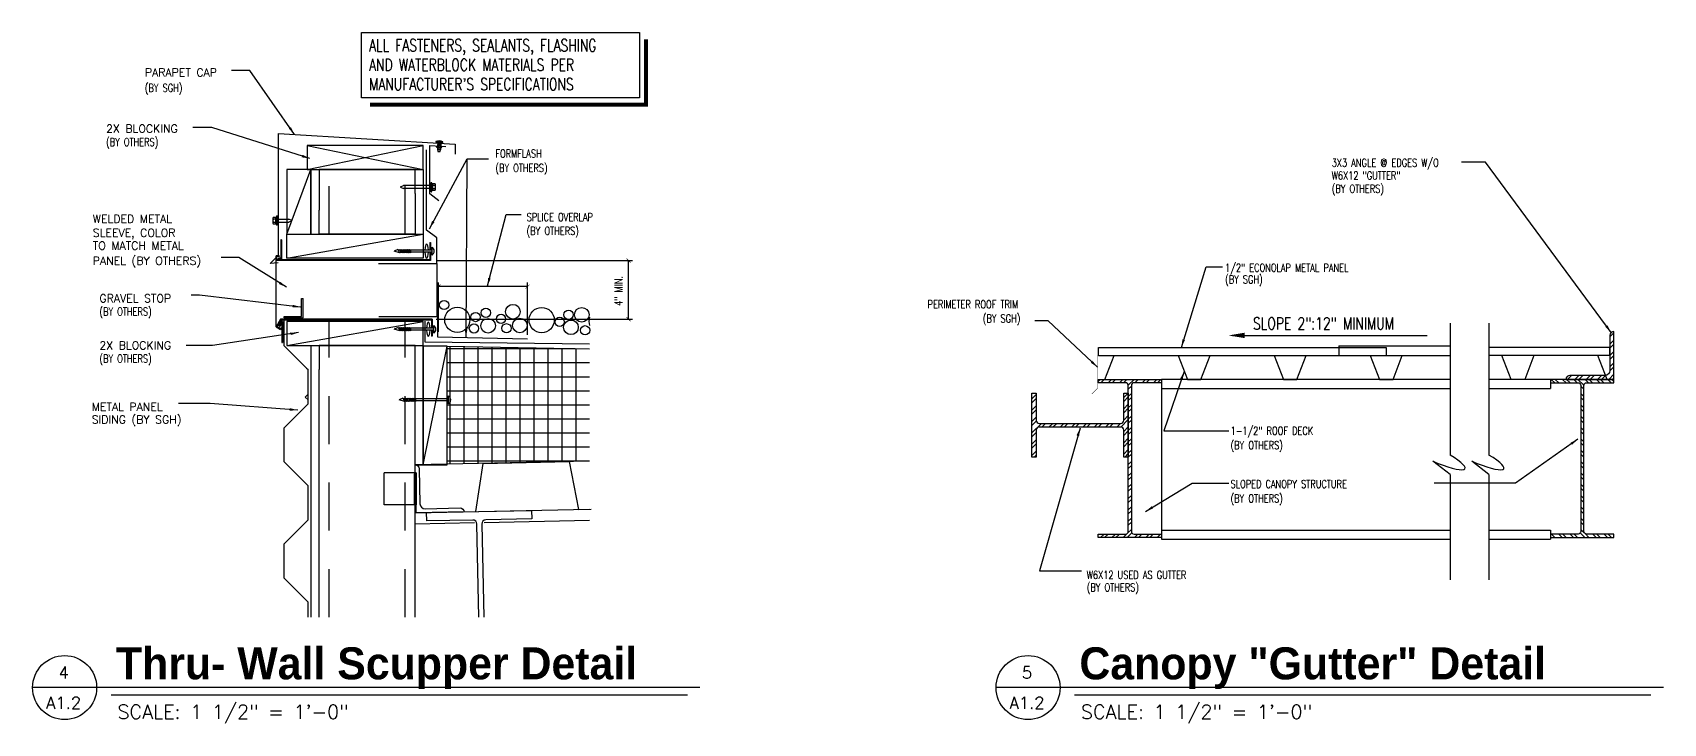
# Model space of a CAD drawing. Header units: inches. Extents: x 0 to 10293, y 0 to 4182.
# Drawn here: x 247 to 348.8, y 4083.4 to 4126.6 of the extents above; entities that cross this region are included whole.
import ezdxf
from ezdxf.enums import TextEntityAlignment as Align

# ---------------------------------------------------------------- set-up
doc = ezdxf.new("R2010")
doc.units = ezdxf.units.IN
doc.header["$LTSCALE"] = 48
doc.header["$MEASUREMENT"] = 0
doc.linetypes.add('HIDDEN2', pattern=[0.1875, 0.125, -0.0625])
doc.linetypes.add('HIDDEN3', pattern=[0.1125, 0.0625, -0.05])
doc.layers.add('FASTENER', color=1, linetype='Continuous')
doc.styles.add('Arch-Dim', font='romans.shx', dxfattribs={"width": 0.75})
doc.styles.add('BOLD', font='bold.shx', dxfattribs={"height": 18})
doc.styles.add('NOTATION', font='romans.shx', dxfattribs={"width": 0.75})
doc.styles.add('NOTES', font='simplex.shx')
doc.styles.add('SIMPLEX', font='SIMPLEX.SHX')
doc.dimstyles.new('Aec-Arch-I-96', dxfattribs={"dimscale": 96, "dimtxt": 0.09375, "dimasz": 0.0625, "dimexe": 0.0625, "dimexo": 0.0625, "dimgap": 0.03125, "dimtad": 1, "dimdec": 4, "dimzin": 3, "dimdsep": 46, "dimlunit": 4, "dimtxsty": 'Arch-Dim', "dimblk": 'ARCHTICK', "dimcen": 0.09375, "dimazin": 2, "dimtfac": 0.75, "dimtdec": 4, "dimtix": 1, "dimtmove": 2, "dimatfit": 2, "dimfxl": 0, "dimtolj": 1, "dimtzin": 0, "dimarcsym": 0})

# ---------------------------------------------------------------- blocks, each defined once
blk = doc.blocks.new('_ArchTick')
at = {"color": 0, "linetype": 'ByBlock', "const_width": 0.15}
blk.add_lwpolyline([(-0.5, -0.5), (0.5, 0.5)], dxfattribs=at)
blk = doc.blocks.new('STDTITLE')
at = {"color": 5}
blk.add_line((10.421, 0), (0, 0), dxfattribs=at)
at = {"color": 4}
blk.add_line((10.225, -0.12), (1.227, -0.12), dxfattribs=at)
at = {"color": 5}
blk.add_circle((0.5, 0), 0.5, dxfattribs=at)
at = {"color": 4, "flags": 12}
for tag, p, height, style in [('TITLE2', (1.302, 0.78), 0.5, 'BOLD'), ('TITLE1', (1.302, 0.128), 0.5, 'BOLD'), ('SCALE', (1.326, -0.486), 0.219, 'SIMPLEX')]:
    blk.add_attdef(tag, p, '', height=height, dxfattribs=dict(at, style=style))
at = {"color": 4, "style": 'SIMPLEX', "flags": 12}
for tag, p in [('INFORMATION3', (10.222, 0.791)), ('INFORMATION2', (10.222, 0.462)), ('INFORMATION1', (10.222, 0.133))]:
    blk.add_attdef(tag, text='', height=0.188, dxfattribs=at).set_placement(p, align=Align.RIGHT)
blk.add_attdef('DETNO', text='', height=0.188, dxfattribs=at).set_placement((0.484, 0.142), align=Align.CENTER)
blk.add_attdef('SHTNO', text='', height=0.188, dxfattribs=at).set_placement((0.484, -0.145), align=Align.TOP_CENTER)
blk = doc.blocks.new('*D177')
at = {"color": 0, "lineweight": -2}
for p, q in [((272.33, 4107.86), (272.33, 4110.94)), ((277.9, 4110.69), (272.33, 4110.69)), ((277.9, 4107.69), (277.9, 4110.94))]:
    blk.add_line(p, q, dxfattribs=at)
at = {"layer": 'Defpoints', "color": 0}
for p in [(272.33, 4110.69), (272.33, 4107.61), (277.9, 4107.44)]:
    blk.add_point(p, dxfattribs=at)
at = {"color": 0, "lineweight": -2, "xscale": 0.25, "yscale": 0.25, "zscale": 0.25, "rotation": 180}
blk.add_blockref('_ArchTick', (272.33, 4110.69), dxfattribs=at)
at = {"color": 0, "lineweight": -2, "xscale": 0.25, "yscale": 0.25, "zscale": 0.25}
blk.add_blockref('_ArchTick', (277.9, 4110.69), dxfattribs=at)
blk = doc.blocks.new('*D178')
at = {"color": 0, "lineweight": -2}
for p, q in [((272.2, 4112.32), (284.46, 4112.32)), ((284.21, 4108.65), (284.21, 4112.32)), ((272.2, 4108.65), (284.46, 4108.65))]:
    blk.add_line(p, q, dxfattribs=at)
at = {"layer": 'Defpoints', "color": 0}
for p in [(271.95, 4112.32), (284.21, 4112.32), (271.95, 4108.65)]:
    blk.add_point(p, dxfattribs=at)
at = {"color": 0, "lineweight": -2, "xscale": 0.25, "yscale": 0.25, "zscale": 0.25}
for p, rotation in [((284.21, 4112.32), 90), ((284.21, 4108.65), 270)]:
    blk.add_blockref('_ArchTick', p, dxfattribs=dict(at, rotation=rotation))
at = {"color": 0, "insert": (283.59, 4110.42), "char_height": 0.5, "attachment_point": 5, "rotation": 90, "style": 'Arch-Dim'}
blk.add_mtext('\\A1;4" MIN.', dxfattribs=at)
blk = doc.blocks.new('BTR-2')
at = {"layer": 'FASTENER'}
for p, q in [((-0.22, 0.03), (0.22, 0.03)), ((-0.19, 0), (0.19, 0)), ((-0.1, 0), (-0.1, -0.25)), ((-0.13, -0.25), (-0.03, -0.25)), ((-0.1, -0.33), (-0.1, -0.38)), ((-0.1, -0.4), (-0.1, -0.46)), ((-0.1, -0.43), (0.1, -0.43)), ((-0.1, -0.46), (-0.07, -0.57)), ((-0.1, -0.46), (0.1, -0.46)), ((-0.07, -0.57), (0.07, -0.57)), ((-0.02, -0.07), (0.02, -0.07)), ((-0.02, -0.07), (-0.02, -0.24)), ((-0.02, -0.34), (-0.02, -0.35)), ((-0.02, -0.35), (0.02, -0.35)), ((0.02, -0.07), (0.02, -0.24)), ((0.02, -0.34), (0.02, -0.35)), ((0.13, -0.25), (0.03, -0.25)), ((0.07, -0.57), (0.1, -0.46)), ((0.1, 0), (0.1, -0.25)), ((0.1, -0.33), (0.1, -0.38)), ((0.1, -0.4), (0.1, -0.46))]:
    blk.add_line(p, q, dxfattribs=at)
for centre, radius, start, end in [((0, -0.38), 0.466, 61.6234, 118.3766), ((-0.19, 0.03), 0.032, 180, 270), ((0.19, 0.03), 0.032, 270, 0), ((-0.13, -0.29), 0.0401, 90, 270), ((-0.13, -0.29), 0.0081, 90, 270), ((-0.09, -0.35), 0.0781, 71.776, 124.6303), ((-0.09, -0.23), 0.0781, 235.3697, 288.224), ((-0.11, -0.23), 0.101, 258.4635, 287.9648), ((-0.1, -0.39), 0.008, 270, 90), ((-0.06, -0.45), 0.125, 75.026, 98.4535), ((-0.06, -0.23), 0.0438, 259.8594, 341.1575), ((-0.06, -0.35), 0.0438, 18.8425, 100.1406), ((-0.03, -0.23), 0.0162, 270, 360), ((-0.03, -0.35), 0.0162, 0, 90), ((0.03, -0.23), 0.0162, 180, 270), ((0.06, -0.23), 0.0438, 198.8425, 280.1406), ((0.06, -0.35), 0.0438, 79.8594, 161.1575), ((0.03, -0.35), 0.0162, 90, 180), ((0.06, -0.45), 0.125, 81.5465, 104.974), ((0.09, -0.35), 0.0781, 55.3697, 108.224), ((0.09, -0.23), 0.0781, 251.776, 304.6303), ((0.11, -0.23), 0.101, 252.0352, 281.5365), ((0.1, -0.39), 0.008, 90, 270), ((0.13, -0.29), 0.0401, 270, 90), ((0.13, -0.29), 0.0081, 270, 90)]:
    blk.add_arc(centre, radius, start, end, dxfattribs=at)

msp = doc.modelspace()

# ---------------------------------------------------------------- hatches: boundary and pattern name
h = msp.add_hatch()
h.set_pattern_fill('ANSI37', color=256, scale=7, angle=45, style=0)
h.set_pattern_definition([(90, (230.1813, 4056.9425), (-0.875, 2e-16), []), (180, (230.1813, 4056.9425), (-2e-16, -0.875), [])])
h.paths.add_polyline_path([(281.77407, 4106.79944), (272.87632, 4106.9828), (272.87632, 4099.60409), (281.77407, 4099.78892)])

# ---------------------------------------------------------------- linework, layer by layer
for p, q in [((262.34957, 4120.25528), (273.37632, 4119.5859)), ((262.34957, 4112.66032), (262.34957, 4120.25528)), ((264.12632, 4119.51285), (271.37632, 4118.01285)), ((264.12632, 4118.01285), (271.37632, 4119.51285)), ((264.12632, 4119.51285), (264.12632, 4118.01285)), ((271.37632, 4119.51285), (264.12632, 4119.51285)), ((271.37632, 4118.01285), (271.37632, 4119.51285)), ((271.78577, 4119.51285), (272.78577, 4119.45215)), ((271.78577, 4116.49385), (271.78577, 4119.51285)), ((273.37632, 4119.5859), (273.37632, 4118.95512)), ((264.35778, 4118.01285), (262.85778, 4118.01285)), ((262.85778, 4118.01285), (262.85778, 4113.95854)), ((262.85778, 4113.95854), (264.35778, 4118.01285)), ((264.12632, 4118.01285), (271.37632, 4118.01285)), ((264.35778, 4113.95854), (264.35778, 4118.01285)), ((264.37632, 4113.95854), (264.37632, 4118.02582)), ((271.37632, 4118.01285), (271.37632, 4113.95854)), ((264.87632, 4116.51285), (264.87632, 4115.45854)), ((270.87632, 4116.51285), (270.87632, 4115.45854)), ((272.36361, 4116.04988), (271.78577, 4116.49385)), ((262.52725, 4113.60871), (262.48139, 4113.60871)), ((262.85778, 4113.95854), (264.35778, 4113.95854)), ((262.85778, 4112.45854), (262.85778, 4113.95854)), ((262.85778, 4112.45854), (271.37632, 4113.95854)), ((262.85778, 4113.95854), (271.37632, 4113.95854)), ((271.37632, 4113.95854), (271.37632, 4112.45854)), ((271.79671, 4113.4572), (271.84257, 4113.4572)), ((261.81924, 4112.12999), (262.34957, 4112.66032)), ((262.19801, 4108.17727), (262.19801, 4112.61006)), ((262.24386, 4112.36683), (262.24386, 4112.5642)), ((262.33558, 4112.42663), (262.33558, 4112.47249)), ((271.37632, 4112.45854), (262.85778, 4112.45854)), ((269.80691, 4113.00875), (269.91082, 4112.8065)), ((269.89106, 4113.00875), (269.99497, 4112.8065)), ((269.9752, 4113.00875), (270.07911, 4112.8065)), ((270.05935, 4113.00875), (270.16326, 4112.8065)), ((270.14349, 4113.00875), (270.24741, 4112.8065)), ((270.22764, 4113.00875), (270.33155, 4112.8065)), ((270.31179, 4113.00875), (270.4157, 4112.8065)), ((270.39593, 4113.00875), (270.49984, 4112.8065)), ((270.48008, 4113.00875), (270.58399, 4112.8065)), ((270.56422, 4113.00875), (270.58399, 4112.97506)), ((270.58399, 4112.97506), (270.58399, 4112.8065)), ((271.93358, 4112.97506), (270.58399, 4112.97506)), ((271.93358, 4112.84019), (270.58399, 4112.84019)), ((262.31734, 4112.17357), (261.81924, 4112.12999)), ((272.24207, 4112.13795), (272.24207, 4108.83188)), ((262.59795, 4108.51543), (262.55209, 4108.51543)), ((271.37632, 4108.51543), (262.85778, 4108.51543)), ((262.85778, 4108.51543), (262.85778, 4107.01543)), ((262.85778, 4107.01543), (271.37632, 4108.51543)), ((271.37632, 4107.01543), (271.37632, 4108.51543)), ((271.90219, 4108.60714), (271.90219, 4108.09827)), ((271.94805, 4108.653), (271.94805, 4108.09827)), ((335.52194, 4108.40727), (335.52194, 4100.17341)), ((337.95222, 4108.40727), (337.95222, 4100.17341)), ((262.19801, 4108.17727), (262.476, 4108.01677)), ((262.26065, 4108.19405), (262.45921, 4108.07941)), ((262.38593, 4108.22762), (262.42564, 4108.20469)), ((262.48723, 4108.12794), (262.52694, 4108.10501)), ((269.81107, 4108.13196), (269.91498, 4107.92971)), ((269.89522, 4108.13196), (269.99913, 4107.92971)), ((269.97936, 4108.13196), (270.08327, 4107.92971)), ((270.06351, 4108.13196), (270.16742, 4107.92971)), ((270.14765, 4108.13196), (270.25156, 4107.92971)), ((270.2318, 4108.13196), (270.33571, 4107.92971)), ((270.31594, 4108.13196), (270.41986, 4107.92971)), ((270.40009, 4108.13196), (270.504, 4107.92971)), ((270.48424, 4108.13196), (270.58815, 4107.92971)), ((270.56838, 4108.13196), (270.58815, 4108.09827)), ((270.58815, 4108.09827), (270.58815, 4107.92971)), ((272.03976, 4108.09827), (270.58815, 4108.09827)), ((272.03976, 4107.9634), (270.58815, 4107.9634)), ((271.90219, 4107.9634), (271.90219, 4107.58917)), ((271.94805, 4107.58917), (271.90219, 4107.58917)), ((271.94805, 4107.9634), (271.94805, 4107.58917)), ((345.51381, 4107.55091), (345.76381, 4107.80091)), ((345.51381, 4107.09381), (345.76381, 4107.34381)), ((262.55209, 4107.2086), (262.59795, 4107.2086)), ((262.85778, 4107.01543), (271.37632, 4107.01543)), ((264.37632, 4090.05701), (264.37632, 4107.01543)), ((271.37632, 4099.56126), (271.37632, 4107.01543)), ((271.37632, 4106.9828), (271.37632, 4099.57294)), ((272.87632, 4106.9828), (271.37632, 4106.9828)), ((271.37632, 4099.57294), (272.87632, 4106.9828)), ((272.87632, 4099.57294), (272.87632, 4106.9828)), ((272.87632, 4106.9828), (281.77407, 4106.79944)), ((313.56164, 4106.89662), (328.58343, 4106.89662)), ((313.56164, 4106.39662), (313.56164, 4106.89662)), ((313.56164, 4106.39662), (335.52194, 4106.39662)), ((328.58343, 4106.9934), (328.58343, 4106.39662)), ((328.58343, 4106.9934), (335.52194, 4106.9934)), ((345.51381, 4106.89662), (337.95222, 4106.89662)), ((345.51381, 4106.39662), (337.95222, 4106.39662)), ((345.51381, 4106.84381), (345.76381, 4107.09381)), ((345.51381, 4106.39662), (345.51381, 4106.89662)), ((345.51381, 4106.3867), (345.76381, 4106.6367)), ((345.51381, 4106.1367), (345.76381, 4106.3867)), ((264.87632, 4090.05701), (264.87632, 4105.51543)), ((270.87632, 4090.05701), (270.87632, 4105.51543)), ((345.43794, 4104.89662), (345.76381, 4105.22249)), ((345.51226, 4105.42805), (345.76381, 4105.67959)), ((345.51381, 4105.67959), (345.76381, 4105.92959)), ((313.54014, 4104.76746), (313.6693, 4104.89662)), ((313.7093, 4104.68662), (313.9193, 4104.89662)), ((314.16641, 4104.68662), (314.37641, 4104.89662)), ((314.41641, 4104.68662), (314.62641, 4104.89662)), ((314.87351, 4104.68662), (315.08351, 4104.89662)), ((315.12351, 4104.68662), (315.33351, 4104.89662)), ((315.42482, 4104.53081), (315.79062, 4104.89662)), ((315.42514, 4104.28114), (315.61514, 4104.47114)), ((315.83062, 4104.68662), (316.04062, 4104.89662)), ((316.28773, 4104.68662), (316.49773, 4104.89662)), ((316.53773, 4104.68662), (316.74773, 4104.89662)), ((316.99484, 4104.68662), (317.20484, 4104.89662)), ((317.24484, 4104.68662), (317.45484, 4104.89662)), ((317.50014, 4104.89662), (317.50014, 4104.33662)), ((335.52194, 4104.89662), (317.50014, 4104.89662)), ((317.50014, 4104.33662), (335.52194, 4104.33662)), ((317.50014, 4104.33662), (317.50466, 4095.47662)), ((341.80381, 4104.89662), (337.95222, 4104.89662)), ((337.95222, 4104.33662), (341.80381, 4104.33662)), ((341.80381, 4104.68662), (341.80381, 4104.33662)), ((342.05912, 4104.68662), (341.84912, 4104.89662)), ((342.30912, 4104.68662), (342.09912, 4104.89662)), ((342.76622, 4104.68662), (342.55622, 4104.89662)), ((343.01622, 4104.68662), (342.80622, 4104.89662)), ((342.85951, 4104.89662), (343.10951, 4105.14662)), ((343.47333, 4104.68662), (343.26333, 4104.89662)), ((343.31662, 4104.89662), (343.56662, 4105.14662)), ((343.87914, 4104.53081), (343.51333, 4104.89662)), ((343.56662, 4104.89662), (343.81662, 4105.14662)), ((343.87881, 4104.28114), (343.68881, 4104.47114)), ((344.18044, 4104.68662), (343.97044, 4104.89662)), ((344.02372, 4104.89662), (344.27372, 4105.14662)), ((344.43044, 4104.68662), (344.22044, 4104.89662)), ((344.27372, 4104.89662), (344.52372, 4105.14662)), ((344.88754, 4104.68662), (344.67754, 4104.89662)), ((344.73083, 4104.89662), (344.98083, 4105.14662)), ((345.13754, 4104.68662), (344.92754, 4104.89662)), ((344.98083, 4104.89662), (345.23238, 4105.14817)), ((345.59465, 4104.68662), (345.38465, 4104.89662)), ((345.76381, 4104.76746), (345.63465, 4104.89662)), ((345.68794, 4104.89662), (345.76381, 4104.97249)), ((270.11679, 4103.72152), (270.22071, 4103.51927)), ((270.20094, 4103.72152), (270.30485, 4103.51927)), ((270.28509, 4103.72152), (270.389, 4103.51927)), ((270.36923, 4103.72152), (270.47314, 4103.51927)), ((270.45338, 4103.72152), (270.55729, 4103.51927)), ((270.53752, 4103.72152), (270.64144, 4103.51927)), ((270.62167, 4103.72152), (270.72558, 4103.51927)), ((270.70582, 4103.72152), (270.80973, 4103.51927)), ((270.78996, 4103.72152), (270.89387, 4103.51927)), ((270.87411, 4103.72152), (270.89387, 4103.68782)), ((272.96803, 4103.68782), (270.89387, 4103.68782)), ((270.89387, 4103.68782), (270.89387, 4103.51927)), ((272.96803, 4103.55296), (270.89387, 4103.55296)), ((309.39514, 4103.67674), (309.67514, 4103.95674)), ((309.39514, 4103.42674), (309.67514, 4103.70674)), ((309.39514, 4102.96964), (309.67514, 4103.24964)), ((315.14514, 4103.76989), (315.41437, 4104.03912)), ((315.14514, 4103.51989), (315.42514, 4103.79989)), ((315.14514, 4103.06278), (315.42514, 4103.34278)), ((315.42514, 4103.82403), (315.61514, 4104.01403)), ((315.42514, 4103.57403), (315.61514, 4103.76403)), ((315.42514, 4103.11693), (315.61514, 4103.30693)), ((343.87881, 4103.82403), (343.68881, 4104.01403)), ((343.87881, 4103.57403), (343.68881, 4103.76403)), ((343.87881, 4103.11693), (343.68881, 4103.30693)), ((309.39514, 4102.71964), (309.67514, 4102.99964)), ((309.39514, 4102.26253), (309.67514, 4102.54253)), ((309.39514, 4102.01253), (309.68284, 4102.30023)), ((309.39514, 4101.55542), (309.99384, 4102.15412)), ((310.01384, 4101.92412), (310.24384, 4102.15412)), ((310.47094, 4101.92412), (310.70094, 4102.15412)), ((310.72094, 4101.92412), (310.95094, 4102.15412)), ((311.17805, 4101.92412), (311.40805, 4102.15412)), ((311.42805, 4101.92412), (311.65805, 4102.15412)), ((311.88516, 4101.92412), (312.11516, 4102.15412)), ((312.13516, 4101.92412), (312.36516, 4102.15412)), ((312.59226, 4101.92412), (312.82226, 4102.15412)), ((312.84226, 4101.92412), (313.07226, 4102.15412)), ((313.29937, 4101.92412), (313.52937, 4102.15412)), ((313.54937, 4101.92412), (313.77937, 4102.15412)), ((314.00648, 4101.92412), (314.23648, 4102.15412)), ((314.25648, 4101.92412), (314.48648, 4102.15412)), ((314.71359, 4101.92412), (314.94359, 4102.15412)), ((314.9627, 4101.92324), (315.42514, 4102.38568)), ((315.14514, 4102.81278), (315.42514, 4103.09278)), ((315.14514, 4102.35568), (315.42514, 4102.63568)), ((315.42514, 4102.86693), (315.61514, 4103.05693)), ((315.42514, 4102.40982), (315.61514, 4102.59982)), ((315.42514, 4102.15982), (315.61514, 4102.34982)), ((343.87881, 4102.86693), (343.68881, 4103.05693)), ((343.87881, 4102.40982), (343.68881, 4102.59982)), ((343.87881, 4102.15982), (343.68881, 4102.34982)), ((309.39514, 4101.30542), (309.67514, 4101.58542)), ((309.39514, 4100.84832), (309.67514, 4101.12832)), ((315.14514, 4101.64857), (315.42514, 4101.92857)), ((315.14514, 4101.39857), (315.42514, 4101.67857)), ((315.14514, 4100.94146), (315.42514, 4101.22146)), ((315.42514, 4101.70271), (315.61514, 4101.89271)), ((315.42514, 4101.45271), (315.61514, 4101.64271)), ((315.42514, 4100.99561), (315.61514, 4101.18561)), ((343.87881, 4101.70271), (343.68881, 4101.89271)), ((343.87881, 4101.45271), (343.68881, 4101.64271)), ((343.87881, 4100.99561), (343.68881, 4101.18561)), ((309.39514, 4100.59832), (309.67514, 4100.87832)), ((309.39514, 4100.14121), (309.67514, 4100.42121)), ((309.54305, 4100.03912), (309.67514, 4100.17121)), ((315.14514, 4100.69146), (315.42514, 4100.97146)), ((315.14514, 4100.23436), (315.42514, 4100.51436)), ((315.19991, 4100.03912), (315.42514, 4100.26436)), ((315.42514, 4100.74561), (315.61514, 4100.93561)), ((315.42514, 4100.2885), (315.61514, 4100.4785)), ((315.42514, 4100.0385), (315.61514, 4100.2285)), ((343.87881, 4100.74561), (343.68881, 4100.93561)), ((343.87881, 4100.2885), (343.68881, 4100.4785)), ((343.87881, 4100.0385), (343.68881, 4100.2285)), ((281.77407, 4099.78892), (270.87632, 4099.56255)), ((270.87632, 4099.56126), (271.37632, 4099.56126)), ((271.37632, 4099.57294), (272.87632, 4099.57294)), ((315.42514, 4099.58139), (315.61514, 4099.77139)), ((315.42514, 4099.33139), (315.61514, 4099.52139)), ((335.52194, 4098.96884), (334.44997, 4099.79071)), ((337.95222, 4098.96884), (336.88025, 4099.79071)), ((343.87881, 4099.58139), (343.68881, 4099.77139)), ((343.87881, 4099.33139), (343.68881, 4099.52139)), ((268.93862, 4097.06158), (268.93862, 4099.06158)), ((270.93862, 4099.06158), (268.93862, 4099.06158)), ((270.81362, 4098.93658), (270.81362, 4097.18658)), ((270.93862, 4099.06158), (270.93862, 4097.06158)), ((270.93862, 4099.06158), (270.93862, 4099.06158)), ((315.42514, 4098.87429), (315.61514, 4099.06429)), ((315.42514, 4098.62429), (315.61514, 4098.81429)), ((315.42514, 4098.16718), (315.61514, 4098.35718)), ((315.42514, 4097.91718), (315.61514, 4098.10718)), ((335.52194, 4098.96884), (335.52194, 4092.37857)), ((337.95222, 4098.96884), (337.95222, 4092.37857)), ((343.87881, 4098.87429), (343.68881, 4099.06429)), ((343.87881, 4098.62429), (343.68881, 4098.81429)), ((343.87881, 4098.16718), (343.68881, 4098.35718)), ((343.87881, 4097.91718), (343.68881, 4098.10718)), ((270.93862, 4097.06158), (268.93862, 4097.06158)), ((270.93862, 4097.06158), (270.93862, 4097.06158)), ((315.42514, 4097.46007), (315.61514, 4097.65007)), ((315.42514, 4097.21007), (315.61514, 4097.40007)), ((343.87881, 4097.46007), (343.68881, 4097.65007)), ((343.87881, 4097.21007), (343.68881, 4097.40007)), ((270.87632, 4096.5619), (281.77407, 4096.78828)), ((275.19184, 4095.9714), (281.77407, 4096.10813)), ((315.42514, 4096.75297), (315.61514, 4096.94297)), ((315.42514, 4096.50297), (315.61514, 4096.69297)), ((315.42514, 4096.04586), (315.61514, 4096.23586)), ((343.87881, 4096.75297), (343.68881, 4096.94297)), ((343.87881, 4096.50297), (343.68881, 4096.69297)), ((343.87881, 4096.04586), (343.68881, 4096.23586)), ((270.87632, 4095.88176), (274.58779, 4095.95885)), ((313.6988, 4095.02662), (313.9088, 4095.23662)), ((313.9488, 4095.02662), (314.1588, 4095.23662)), ((314.4059, 4095.02662), (314.6159, 4095.23662)), ((314.6559, 4095.02662), (314.8659, 4095.23662)), ((315.11301, 4095.02662), (315.35057, 4095.26418)), ((315.36301, 4095.02662), (315.64467, 4095.30828)), ((315.39758, 4095.31119), (315.61514, 4095.52875)), ((315.42514, 4095.79586), (315.61514, 4095.98586)), ((315.82012, 4095.02662), (316.03012, 4095.23662)), ((316.07012, 4095.02662), (316.28012, 4095.23662)), ((316.52722, 4095.02662), (316.73722, 4095.23662)), ((316.77722, 4095.02662), (316.98722, 4095.23662)), ((317.23433, 4095.02662), (317.44433, 4095.23662)), ((317.48433, 4095.02662), (317.50014, 4095.04243)), ((317.50466, 4095.47662), (335.52194, 4095.47662)), ((317.50466, 4095.47662), (317.50466, 4094.91662)), ((337.95222, 4095.47662), (341.80381, 4095.47662)), ((341.80381, 4095.47662), (341.80381, 4094.91662)), ((341.81962, 4095.02662), (341.80381, 4095.04243)), ((342.06962, 4095.02662), (341.85962, 4095.23662)), ((342.52673, 4095.02662), (342.31673, 4095.23662)), ((342.77673, 4095.02662), (342.56673, 4095.23662)), ((343.23383, 4095.02662), (343.02383, 4095.23662)), ((343.48383, 4095.02662), (343.27383, 4095.23662)), ((343.94094, 4095.02662), (343.65928, 4095.30828)), ((343.87881, 4095.79586), (343.68881, 4095.98586)), ((343.90637, 4095.31119), (343.68881, 4095.52875)), ((344.19094, 4095.02662), (343.95338, 4095.26418)), ((344.64805, 4095.02662), (344.43805, 4095.23662)), ((344.89805, 4095.02662), (344.68805, 4095.23662)), ((345.35515, 4095.02662), (345.14515, 4095.23662)), ((345.60515, 4095.02662), (345.39515, 4095.23662)), ((317.50466, 4094.91662), (335.52194, 4094.91662)), ((337.95222, 4094.91662), (341.80381, 4094.91662))]:
    msp.add_line(p, q)
at = {"linetype": 'HIDDEN3'}
for p, q in [((265.50132, 4113.95854), (265.50132, 4118.02582)), ((270.25132, 4113.95854), (270.25132, 4118.02582)), ((265.50132, 4090.05701), (265.50132, 4108.51543)), ((270.25132, 4090.05701), (270.25132, 4108.51543)), ((328.58343, 4106.89662), (331.53424, 4106.89662)), ((331.53424, 4106.89662), (331.53424, 4106.39662))]:
    msp.add_line(p, q, dxfattribs=at)
at = {"linetype": 'HIDDEN2'}
for p, q in [((269.96355, 4116.92372), (270.15114, 4117.00147)), ((269.96355, 4116.89416), (270.15113, 4116.81647)), ((271.86893, 4116.81647), (270.15113, 4116.81647)), ((271.86893, 4117.00147), (270.15114, 4117.00147)), ((271.86893, 4116.63279), (271.86893, 4117.1851)), ((271.86893, 4117.1851), (271.88512, 4117.1851)), ((271.86893, 4116.63279), (271.88512, 4116.63279)), ((271.88512, 4117.20429), (271.90555, 4117.20429)), ((271.95362, 4117.11344), (271.95362, 4116.70444)), ((272.11538, 4117.11344), (271.95362, 4117.11344)), ((272.11538, 4117.01119), (271.95362, 4117.01119)), ((272.11538, 4116.80669), (271.95362, 4116.80669)), ((272.11538, 4116.70444), (271.95362, 4116.70444)), ((272.14362, 4116.75557), (272.14362, 4117.06232)), ((261.99327, 4114.96818), (261.99327, 4114.66143)), ((262.0215, 4115.0193), (262.18327, 4115.0193)), ((262.0215, 4114.91705), (262.18327, 4114.91705)), ((262.0215, 4114.71255), (262.18327, 4114.71255)), ((262.0215, 4114.6103), (262.18327, 4114.6103)), ((262.18327, 4114.6103), (262.18327, 4115.0193)), ((262.25177, 4115.11008), (262.23133, 4115.11008)), ((262.23133, 4115.11008), (262.23133, 4114.51946)), ((262.25177, 4114.51946), (262.23133, 4114.51946)), ((262.25177, 4115.11008), (262.25177, 4114.51946)), ((262.26796, 4115.09096), (262.25177, 4115.09096)), ((262.26796, 4114.53865), (262.25177, 4114.53865)), ((262.26796, 4115.09096), (262.26796, 4114.53865)), ((262.26796, 4114.90727), (262.98575, 4114.90727)), ((262.26796, 4114.72227), (262.98574, 4114.72227)), ((263.17333, 4114.80002), (262.98574, 4114.72227)), ((263.17333, 4114.82958), (262.98575, 4114.90727))]:
    msp.add_line(p, q, dxfattribs=at)
at = {"linetype": 'Continuous'}
for p, q in [((271.88512, 4116.61366), (271.88512, 4117.20429)), ((271.88512, 4116.61366), (271.90555, 4116.61366)), ((271.90555, 4116.61366), (271.90555, 4117.20429)), ((262.48139, 4113.60871), (262.48139, 4112.47249)), ((262.52725, 4113.60871), (262.52725, 4112.42663)), ((271.79671, 4113.4572), (271.79671, 4112.97506)), ((271.84257, 4113.4572), (271.84257, 4112.97506)), ((262.38968, 4112.61006), (262.19801, 4112.61006)), ((271.84257, 4112.32097), (262.19801, 4112.32097)), ((262.38968, 4112.5642), (262.24386, 4112.5642)), ((271.79671, 4112.36683), (262.24386, 4112.36683)), ((262.48139, 4112.47249), (262.33558, 4112.47249)), ((262.52725, 4112.42663), (262.33558, 4112.42663)), ((262.38968, 4112.61006), (262.38968, 4112.5642)), ((269.80691, 4113.00875), (269.57096, 4112.90763)), ((269.91082, 4112.8065), (269.57096, 4112.90763)), ((271.79671, 4112.84019), (271.79671, 4112.36683)), ((271.84257, 4112.84019), (271.84257, 4112.32097)), ((271.93358, 4112.66527), (271.93358, 4113.14998)), ((263.78719, 4109.94752), (263.89186, 4109.94752)), ((263.78719, 4108.83184), (263.78719, 4109.94752)), ((263.89186, 4108.74471), (263.89186, 4109.94752)), ((262.47267, 4108.653), (262.19801, 4108.17727)), ((262.49914, 4108.60714), (262.26065, 4108.19405)), ((262.55209, 4108.51543), (262.38593, 4108.22762)), ((262.55209, 4108.42372), (262.42564, 4108.20469)), ((271.94805, 4108.653), (262.47267, 4108.653)), ((271.90219, 4108.60714), (262.49914, 4108.60714)), ((262.55209, 4108.42372), (262.55209, 4107.2086)), ((262.59795, 4108.51543), (262.59795, 4107.2086)), ((262.68966, 4108.83184), (263.78719, 4108.83184)), ((262.68966, 4108.74471), (262.68966, 4108.83184)), ((262.68966, 4108.74471), (263.89186, 4108.74471)), ((272.03976, 4107.78848), (272.03976, 4108.27319)), ((262.48723, 4108.12794), (262.45921, 4108.07941)), ((262.52694, 4108.10501), (262.476, 4108.01677)), ((269.81107, 4108.13196), (269.57511, 4108.03084)), ((269.91498, 4107.92971), (269.57511, 4108.03084)), ((270.11679, 4103.72152), (269.88084, 4103.62039)), ((270.22071, 4103.51927), (269.88084, 4103.62039)), ((272.96803, 4103.37804), (272.96803, 4103.86275))]:
    msp.add_line(p, q, dxfattribs=at)
for points in [[(268.59201, 4112.13795), (272.24207, 4112.13795), (272.24207, 4113.74058), (271.58802, 4114.22558), (271.58802, 4119.24435)], [(270.87632, 4115.45854), (270.87632, 4113.95854), (264.87632, 4113.95854), (264.87632, 4115.45854)], [(268.62024, 4108.83188), (272.2755, 4108.83188), (272.2755, 4107.55081), (277.89616, 4107.44066)], [(271.48165, 4108.5326), (271.48165, 4107.23824), (281.77407, 4107.11355)], [(321.93953, 4107.64386), (328.93115, 4107.64386), (334.0935, 4107.64386)], [(339.76381, 4104.89662), (339.34116, 4104.89662), (338.76381, 4106.39662), (337.95222, 4106.39662)], [(345.76381, 4104.89662), (345.34116, 4104.89662), (344.76381, 4106.39662), (340.76381, 4106.39662), (340.18646, 4104.89662), (339.76381, 4104.89662)]]:
    msp.add_lwpolyline(points)
at = {"flags": 128}
for points in [[(270.87632, 4116.51285), (270.87632, 4118.01285), (264.87632, 4118.01285), (264.87632, 4116.51285)], [(264.18882, 4103.61904), (264.01204, 4103.79582), (264.18882, 4103.9726), (264.18882, 4105.49404), (262.68882, 4106.99404), (262.68882, 4108.05654), (262.68882, 4108.60714)], [(270.87632, 4105.51543), (270.87632, 4107.01543), (264.87632, 4107.01543), (264.87632, 4105.51543)], [(313.54014, 4104.89662), (313.96279, 4104.89662), (314.54014, 4106.39662), (318.54014, 4106.39662), (319.11749, 4104.89662), (319.54014, 4104.89662)], [(319.54014, 4104.89662), (319.96279, 4104.89662), (320.54014, 4106.39662), (324.54014, 4106.39662), (325.11749, 4104.89662), (325.54014, 4104.89662)], [(325.54014, 4104.89662), (325.96279, 4104.89662), (326.54014, 4106.39662), (330.54014, 4106.39662), (331.11749, 4104.89662), (331.54014, 4104.89662)], [(331.54014, 4104.89662), (331.96279, 4104.89662), (332.54014, 4106.39662), (335.52194, 4106.39662)], [(264.18882, 4090.05701), (264.18882, 4090.99404), (262.68882, 4092.49404), (262.68882, 4093.55654), (262.68882, 4094.61904), (264.18882, 4096.11904), (264.18882, 4098.24404), (262.68882, 4099.74404), (262.68882, 4100.80654), (262.68882, 4101.86904), (264.18882, 4103.36904), (264.18882, 4105.49404), (264.10043, 4105.58243)], [(273.87567, 4096.62421), (274.65902, 4096.64048), (275.12559, 4099.65082), (280.49943, 4099.76244), (281.0906, 4096.77408), (281.87395, 4096.79035)]]:
    msp.add_lwpolyline(points, dxfattribs=at)
at = {"linetype": 'Continuous'}
for points in [[(345.76381, 4107.89662), (345.76381, 4107.89662, 0.414213562), (345.51381, 4107.64662), (345.51381, 4105.45912, -0.414213562), (345.20131, 4105.14662), (343.01381, 4105.14662, 0.414213562), (342.76381, 4104.89662), (345.76381, 4104.89662), (345.76381, 4107.89662)], [(345.76381, 4104.89662), (341.80381, 4104.89662), (341.80381, 4104.68662), (343.52256, 4104.68662, -0.414213562), (343.68881, 4104.52037), (343.68881, 4095.40287, -0.414213562), (343.52256, 4095.23662), (341.80381, 4095.23662), (341.80381, 4095.02662), (345.76381, 4095.02662), (345.76381, 4095.23662), (344.04506, 4095.23662, -0.414213562), (343.87881, 4095.40287), (343.87881, 4104.52037, -0.414213562), (344.04506, 4104.68662), (345.76381, 4104.68662), (345.76381, 4104.89662)]]:
    msp.add_lwpolyline(points, format="xyb", close=True, dxfattribs=at)
at = {"const_width": 0.03125}
msp.add_lwpolyline([(314.56164, 4106.36537), (313.49914, 4106.36537), (313.49914, 4104.33662), (313.14559, 4103.98306)], dxfattribs=at)
at = {"linetype": 'Continuous', "flags": 128}
for points in [[(313.54014, 4104.89662), (317.50014, 4104.89662), (317.50014, 4104.68662), (315.78139, 4104.68662, 0.414213562), (315.61514, 4104.52037), (315.61514, 4095.40287, 0.414213562), (315.78139, 4095.23662), (317.50014, 4095.23662), (317.50014, 4095.02662), (313.54014, 4095.02662), (313.54014, 4095.23662), (315.25889, 4095.23662, 0.414213562), (315.42514, 4095.40287), (315.42514, 4104.52037, 0.414213562), (315.25889, 4104.68662), (313.54014, 4104.68662), (313.54014, 4104.89662)], [(315.42514, 4104.03912), (315.42514, 4100.03912), (315.14514, 4100.03912), (315.14514, 4101.72287, 0.414213562), (314.94389, 4101.92412), (309.87639, 4101.92412, 0.414213562), (309.67514, 4101.72287), (309.67514, 4100.03912), (309.39514, 4100.03912), (309.39514, 4104.03912), (309.67514, 4104.03912), (309.67514, 4102.35537, 0.414213562), (309.87639, 4102.15412), (314.94389, 4102.15412, 0.414213562), (315.14514, 4102.35537), (315.14514, 4104.03912), (315.42514, 4104.03912)], [(270.87632, 4099.56126), (270.87632, 4099.56126, -0.414213562), (271.13146, 4099.3165), (271.17689, 4097.12947, 0.414213562), (271.49581, 4096.82353), (273.68284, 4096.86896, -0.414213562), (273.93798, 4096.62421), (270.93862, 4096.5619), (270.87632, 4099.56126)]]:
    msp.add_lwpolyline(points, format="xyb", close=True, dxfattribs=at)
msp.add_lwpolyline([(274.86033, 4090.05701), (274.7398, 4095.85949, 0.414213562), (274.4719, 4096.11648), (271.60502, 4096.05693), (271.59422, 4096.57682), (278.15281, 4096.71305), (278.16361, 4096.19317), (275.29673, 4096.13361, 0.414213562), (275.03973, 4095.86572), (275.16039, 4090.05701)], format="xyb", dxfattribs=at)
for centre, radius in [((272.68469, 4109.5433), 0.28994), ((273.51133, 4108.61521), 0.78699), ((275.29459, 4109.05832), 0.28994), ((276.9834, 4109.12522), 0.45562), ((278.78127, 4108.60152), 0.78699), ((281.28717, 4108.93325), 0.45562), ((274.55264, 4108.08104), 0.28994), ((274.65135, 4108.79178), 0.28994), ((275.4379, 4108.24781), 0.45562), ((276.24203, 4108.67809), 0.28994), ((276.58531, 4108.09008), 0.28994), ((277.41749, 4108.2652), 0.45562), ((279.90419, 4108.48639), 0.28994), ((280.61082, 4108.15096), 0.45562), ((280.46005, 4108.93449), 0.28994), ((281.49282, 4107.9643), 0.28994)]:
    msp.add_circle(centre, radius)
at = {"linetype": 'HIDDEN2'}
for centre, radius, start, end in [((269.96965, 4116.90896), 0.016, 112.5, 247.5), ((272.08321, 4117.06232), 0.0604, 302.1802017, 57.8197983), ((271.94435, 4116.90894), 0.19927, 329.1274087, 30.8725913), ((272.08321, 4116.75557), 0.0604, 302.1802017, 57.8197983), ((262.05367, 4114.96818), 0.0604, 122.1802017, 237.8197983), ((262.19254, 4114.8148), 0.19927, 149.1274087, 210.8725913), ((262.05367, 4114.66143), 0.0604, 122.1802017, 237.8197983), ((263.11455, 4114.81477), 0.93128, 161.5121699, 198.4878301), ((263.16724, 4114.81479), 0.016, 292.5, 67.5)]:
    msp.add_arc(centre, radius, start, end, dxfattribs=at)
for centre, radius, start, end in [((271.02233, 4116.90897), 0.93128, 341.5121699, 18.4878301), ((269.84898, 4113.02504), 0.04512, 201.1678207, 338.8321793), ((269.93313, 4113.02504), 0.04512, 201.1678207, 338.8321793), ((269.9529, 4112.79021), 0.04512, 21.1678207, 158.8321793), ((270.01728, 4113.02504), 0.04512, 201.1678207, 338.8321793), ((270.03704, 4112.79021), 0.04512, 21.1678207, 158.8321793), ((270.10142, 4113.02504), 0.04512, 201.1678207, 338.8321793), ((270.12119, 4112.79021), 0.04512, 21.1678207, 158.8321793), ((270.18557, 4113.02504), 0.04512, 201.1678207, 338.8321793), ((270.20533, 4112.79021), 0.04512, 21.1678207, 158.8321793), ((270.26971, 4113.02504), 0.04512, 201.1678207, 338.8321793), ((270.28948, 4112.79021), 0.04512, 21.1678207, 158.8321793), ((270.35386, 4113.02504), 0.04512, 201.1678207, 338.8321793), ((270.37363, 4112.79021), 0.04512, 21.1678207, 158.8321793), ((270.43801, 4113.02504), 0.04512, 201.1678207, 338.8321793), ((270.45777, 4112.79021), 0.04512, 21.1678207, 158.8321793), ((270.52215, 4113.02504), 0.04512, 201.1678207, 338.8321793), ((270.54192, 4112.79021), 0.04512, 21.1678207, 158.8321793), ((282.51742, 4108.52336), 0.78699, 160.8303837, 199.1696163), ((269.85314, 4108.14825), 0.04512, 201.1678207, 338.8321793), ((269.93729, 4108.14825), 0.04512, 201.1678207, 338.8321793), ((269.95705, 4107.91342), 0.04512, 21.1678207, 158.8321793), ((270.02143, 4108.14825), 0.04512, 201.1678207, 338.8321793), ((270.0412, 4107.91342), 0.04512, 21.1678207, 158.8321793), ((270.10558, 4108.14825), 0.04512, 201.1678207, 338.8321793), ((270.12535, 4107.91342), 0.04512, 21.1678207, 158.8321793), ((270.18973, 4108.14825), 0.04512, 201.1678207, 338.8321793), ((270.20949, 4107.91342), 0.04512, 21.1678207, 158.8321793), ((270.27387, 4108.14825), 0.04512, 201.1678207, 338.8321793), ((270.29364, 4107.91342), 0.04512, 21.1678207, 158.8321793), ((270.35802, 4108.14825), 0.04512, 201.1678207, 338.8321793), ((270.37778, 4107.91342), 0.04512, 21.1678207, 158.8321793), ((270.44216, 4108.14825), 0.04512, 201.1678207, 338.8321793), ((270.46193, 4107.91342), 0.04512, 21.1678207, 158.8321793), ((270.52631, 4108.14825), 0.04512, 201.1678207, 338.8321793), ((270.54608, 4107.91342), 0.04512, 21.1678207, 158.8321793), ((270.15887, 4103.73781), 0.04512, 201.1678207, 338.8321793), ((270.24301, 4103.73781), 0.04512, 201.1678207, 338.8321793), ((270.26278, 4103.50297), 0.04512, 21.1678207, 158.8321793), ((270.32716, 4103.73781), 0.04512, 201.1678207, 338.8321793), ((270.34693, 4103.50297), 0.04512, 21.1678207, 158.8321793), ((270.41131, 4103.73781), 0.04512, 201.1678207, 338.8321793), ((270.43107, 4103.50297), 0.04512, 21.1678207, 158.8321793), ((270.49545, 4103.73781), 0.04512, 201.1678207, 338.8321793), ((270.51522, 4103.50297), 0.04512, 21.1678207, 158.8321793), ((270.5796, 4103.73781), 0.04512, 201.1678207, 338.8321793), ((270.59936, 4103.50297), 0.04512, 21.1678207, 158.8321793), ((270.66374, 4103.73781), 0.04512, 201.1678207, 338.8321793), ((270.68351, 4103.50297), 0.04512, 21.1678207, 158.8321793), ((270.74789, 4103.73781), 0.04512, 201.1678207, 338.8321793), ((270.76765, 4103.50297), 0.04512, 21.1678207, 158.8321793), ((270.83203, 4103.73781), 0.04512, 201.1678207, 338.8321793), ((270.8518, 4103.50297), 0.04512, 21.1678207, 158.8321793), ((270.93862, 4098.93658), 0.125, 90, 180), ((270.93862, 4097.18658), 0.125, 180, 270)]:
    msp.add_arc(centre, radius, start, end)
at = {"linetype": 'Continuous'}
for centre in [(271.7824, 4112.90763), (271.88859, 4108.03084), (272.81686, 4103.62039)]:
    msp.add_arc(centre, 0.28564, 301.9548783, 58.0451217, dxfattribs=at)
for centre, start_param, end_param in [((271.5946, 4112.90747), -1.418076597, 1.418076597), ((271.5946, 4112.90747), 1.722794457, 4.56039085), ((271.70005, 4108.02926), -1.414859798, 1.414859798), ((271.70005, 4108.02926), 1.719579602, 4.563605705)]:
    msp.add_ellipse(centre, major_axis=(0, 0.44431), ratio=0.248532418, start_param=start_param, end_param=end_param, dxfattribs=at)
for centre in [(334.44997, 4100.25297), (336.88025, 4100.25297)]:
    msp.add_ellipse(centre, major_axis=(-2.00376, 0.92031), ratio=0.191243834, start_param=1.658407882, end_param=4.237943606)
msp.add_solid([(322.68953, 4107.4772), (321.68953, 4107.64386), (322.68953, 4107.81053)])
at = {"layer": 'Defpoints'}
msp.add_lwpolyline([(267.5354, 4126.55387), (284.88296, 4126.55387), (284.88296, 4122.48483), (267.5354, 4122.48483)], close=True, dxfattribs=at)
at = {"layer": 'Defpoints', "const_width": 0.25}
msp.add_lwpolyline([(268.05913, 4122.04596), (285.28878, 4122.04596), (285.28878, 4126.12615)], dxfattribs=at)

# ---------------------------------------------------------------- block references
at = {"linetype": 'HIDDEN2', "rotation": 357.385759925651}
msp.add_blockref('BTR-2', (272.38862, 4119.70458), dxfattribs=at)
at = {"layer": 'Defpoints'}
ref = msp.add_blockref('STDTITLE', (246.9836, 4085.65257), dxfattribs=dict(at, xscale=4, yscale=4, zscale=4))
ref.add_attrib('DETNO', '4', dxfattribs={"layer": '0', "color": 4, "height": 0.7503, "style": 'SIMPLEX', "flags": 12}).set_placement((248.92136, 4086.21859), align=Align.CENTER)
ref.add_attrib('SHTNO', 'A1.2', dxfattribs={"layer": '0', "color": 4, "height": 0.7503, "style": 'SIMPLEX', "flags": 12}).set_placement((248.92136, 4085.07155), align=Align.TOP_CENTER)
ref.add_attrib('TITLE1', 'Thru- Wall Scupper Detail ', (252.19077, 4086.16607), dxfattribs={"layer": '0', "color": 4, "height": 2.0008, "style": 'BOLD', "flags": 12})
ref.add_attrib('SCALE', 'SCALE: 1 1/2" = 1\'-0"', (252.28646, 4083.70844), dxfattribs={"layer": '0', "color": 4, "height": 0.87535, "style": 'SIMPLEX', "flags": 12})
ref = msp.add_blockref('STDTITLE', (307.16343, 4085.65257), dxfattribs=dict(at, xscale=4, yscale=4, zscale=4))
ref.add_attrib('DETNO', '5', dxfattribs={"layer": '0', "color": 4, "height": 0.7503, "style": 'SIMPLEX', "flags": 12}).set_placement((309.10119, 4086.21859), align=Align.CENTER)
ref.add_attrib('SHTNO', 'A1.2', dxfattribs={"layer": '0', "color": 4, "height": 0.7503, "style": 'SIMPLEX', "flags": 12}).set_placement((309.10119, 4085.07155), align=Align.TOP_CENTER)
ref.add_attrib('TITLE1', 'Canopy "Gutter" Detail ', (312.37059, 4086.16607), dxfattribs={"layer": '0', "color": 4, "height": 2.0008, "style": 'BOLD', "flags": 12})
ref.add_attrib('SCALE', 'SCALE: 1 1/2" = 1\'-0"', (312.46629, 4083.70844), dxfattribs={"layer": '0', "color": 4, "height": 0.87535, "style": 'SIMPLEX', "flags": 12})

# ---------------------------------------------------------------- texts
at = {"style": 'NOTES'}
for s, p in [('PARAPET CAP', (253.99449, 4123.81712)), ('2X BLOCKING', (251.57338, 4120.30812)), ('WELDED METAL', (250.7421, 4114.67146)), ('TO MATCH METAL', (250.7421, 4112.99922)), ('SLEEVE, COLOR', (250.7421, 4113.80076)), ('PANEL (BY OTHERS)', (250.7421, 4112.05935)), ('GRAVEL STOP', (251.15772, 4109.71047)), ('2X BLOCKING', (251.15772, 4106.77319)), ('METAL PANEL', (250.67284, 4102.94204)), ('SIDING (BY SGH)', (250.67284, 4102.14051))]:
    msp.add_text(s, height=0.5, dxfattribs=at).set_placement(p)
at = {"width": 0.75}
for s, height, style, p in [('(BY SGH)', 0.5, 'NOTES', (253.99449, 4122.8508)), ('(BY OTHERS)', 0.5, 'NOTES', (251.57338, 4119.47253)), ('FORMFLASH', 0.5, 'NOTES', (275.89169, 4118.74921)), ('(BY OTHERS)', 0.5, 'NOTES', (275.89169, 4117.85223)), ('3X3 ANGLE @ EDGES W/O', 0.5, 'NOTATION', (328.13272, 4118.17892)), ('W6X12 "GUTTER"', 0.5, 'NOTATION', (328.13272, 4117.38001)), ('(BY OTHERS)', 0.5, 'NOTATION', (328.13272, 4116.55514)), ('SPLICE OVERLAP', 0.5, 'NOTES', (277.84199, 4114.78399)), ('(BY OTHERS)', 0.5, 'NOTES', (277.84199, 4113.92425)), ('(BY SGH)', 0.5, 'NOTATION', (321.4727, 4110.89206)), ('1/2" ECONOLAP METAL PANEL', 0.5, 'NOTATION', (321.4727, 4111.62298)), ('(BY OTHERS)', 0.5, 'NOTES', (251.15772, 4108.88248)), ('PERIMETER ROOF TRIM', 0.5, 'NOTATION', (302.89024, 4109.33783)), ('(BY SGH)', 0.5, 'NOTATION', (306.33667, 4108.45236)), ('SLOPE 2":12" MINIMUM', 0.75, 'NOTATION', (323.21895, 4108.0177)), ('(BY OTHERS)', 0.5, 'NOTES', (251.15772, 4105.9452)), ('(BY OTHERS)', 0.5, 'NOTATION', (321.81372, 4100.5379)), ('1-1/2" ROOF DECK', 0.5, 'NOTATION', (321.81372, 4101.43945)), ('SLOPED CANOPY STRUCTURE', 0.5, 'NOTATION', (321.81372, 4098.11421)), ('(BY OTHERS)', 0.5, 'NOTATION', (321.81372, 4097.21264)), ('W6X12 USED AS GUTTER', 0.5, 'NOTATION', (312.8283, 4092.43717)), ('(BY OTHERS)', 0.5, 'NOTATION', (312.8283, 4091.66101))]:
    msp.add_text(s, height=height, dxfattribs=dict(at, style=style)).set_placement(p)
at = {"layer": 'Defpoints', "style": 'NOTES', "width": 0.75}
for s, p in [('ALL FASTENERS, SEALANTS, FLASHING', (268.00108, 4125.38526)), ('AND WATERBLOCK MATERIALS PER', (268.00108, 4124.17097)), ("MANUFACTURER'S SPECIFICATIONS", (268.00108, 4122.95669))]:
    msp.add_text(s, height=0.75, dxfattribs=at).set_placement(p)

# ---------------------------------------------------------------- dimensions: what is measured, and where the dimension line sits
dim = msp.add_linear_dim(base=(284.21239, 4112.32097), p1=(271.94805, 4108.653), p2=(271.94805, 4112.32097), angle=90, text='4" MIN.', dimstyle='Aec-Arch-I-96', override={"dimscale": 4, "dimtxt": 0.125})
dim.commit()
dim.dimension.update_dxf_attribs({"geometry": '*D178', "text_midpoint": (283.5859, 4110.42083), "dimtype": 160})
dim = msp.add_linear_dim(base=(272.33315, 4110.69263), p1=(277.89616, 4107.44066), p2=(272.33315, 4107.60814), angle=180, text=' ', dimstyle='Aec-Arch-I-96', override={"dimscale": 4, "dimtxt": 0.125})
dim.commit()
dim.dimension.update_dxf_attribs({"geometry": '*D177', "text_midpoint": (275.11465, 4110.69263)})

# ---------------------------------------------------------------- leaders
for points in [[(263.33792, 4120.19528), (260.54668, 4124.18853), (259.40515, 4124.18853)], [(264.29612, 4118.69565), (258.16936, 4120.62589), (256.98625, 4120.62589)], [(271.76911, 4114.30955), (274.12762, 4118.66744), (275.4604, 4118.66744)], [(274.05492, 4107.51594), (274.12762, 4118.66744), (275.4604, 4118.66744)], [(345.58703, 4107.82339), (337.73199, 4118.45751), (336.24585, 4118.45751)], [(275.39182, 4110.73099), (276.56488, 4115.19523), (277.50551, 4115.19523)], [(262.8383, 4110.65896), (259.87095, 4112.50682), (258.77122, 4112.50682)], [(318.73831, 4106.89662), (320.28298, 4111.93725), (321.31499, 4111.93725)], [(263.7269, 4109.4152), (257.40003, 4110.16146), (256.88707, 4110.16146)], [(313.49914, 4105.65762), (310.42289, 4108.54974), (309.59532, 4108.54974)], [(263.58661, 4107.81948), (258.21438, 4107.02378), (256.57248, 4107.02378)], [(318.90994, 4105.39841), (317.65132, 4101.68177), (321.71322, 4101.68177)], [(263.54433, 4102.98436), (258.07261, 4103.39719), (256.10574, 4103.39719)], [(312.41014, 4101.86162), (309.87078, 4092.93337), (312.49896, 4092.93337)], [(343.51018, 4101.16716), (339.61991, 4098.42256), (334.52824, 4098.42256)], [(316.50712, 4096.65001), (319.42483, 4098.42256), (321.71322, 4098.42256)]]:
    msp.add_leader(points, dimstyle='Aec-Arch-I-96', override={"dimscale": 8, "dimtxt": 0.125})

doc.saveas('drawing.dxf')
